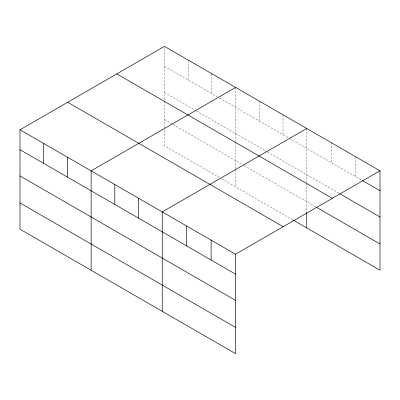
<?xml version="1.0" encoding="UTF-8"?>
<svg xmlns="http://www.w3.org/2000/svg" width="400" height="400" viewBox="0 0 400 400"><rect width="100%" height="100%" fill="white"/><g stroke="black" fill="none" stroke-linecap="round" stroke-linejoin="round"><path stroke-width="0.3" stroke-dasharray="2 1.5" d="M164.48 127.67L164.48 46.375M164.48 66.295L217.285 96.78M219.44 98.025L288.945 138.155M289.48 138.465L361.945 180.3M164.48 92.525L195.73 110.565M196.27 110.88L266.85 151.63M267.39 151.94L339.115 193.35M164.48 119.55L172.56 124.215M173.1 124.525L243.685 165.275M244.225 165.59L315.75 206.885M219.44 177.51L164.48 145.78L164.48 128.295M221.595 178.755L293.255 220.125M355.575 156.705L355.575 176.625M331.15 142.6L331.15 162.52M306.725 128.5L306.725 182.635M306.725 183.245L306.725 212.29M283.015 114.815L283.015 134.73M259.31 101.125L259.31 121.045M235.6 87.44L235.6 141.57M235.6 142.185L235.6 168.73M235.6 169.355L235.6 186.84M211.895 73.75L211.895 93.67M188.19 60.065L188.19 79.985"/><path stroke-width="0.6" d="M235.52 300.37L235.52 254.22L20 129.79L20 229.195L235.52 353.625L235.52 300.37L20 175.94M293.255 220.125L380 270.21L380 170.805L164.48 46.375L20 129.79M235.6 87.44L91.12 170.855L91.12 270.255M306.725 128.5L162.245 211.915L162.245 311.315M235.52 254.22L380 170.805M362.475 180.61L380 190.725M339.645 193.655L380 216.955M116.8 73.905L332.32 198.335M316.81 207.495L380 243.98M67.68 102.265L283.2 226.695M20 149.71L235.52 274.14M20 202.965L235.52 327.395M306.725 212.29L306.725 227.9M211.095 240.12L211.095 260.04M186.67 226.015L186.67 245.935M138.535 198.23L138.535 218.145M114.83 184.54L114.83 204.46M67.415 157.165L67.415 177.085M43.705 143.48L43.705 163.4"/></g></svg>
